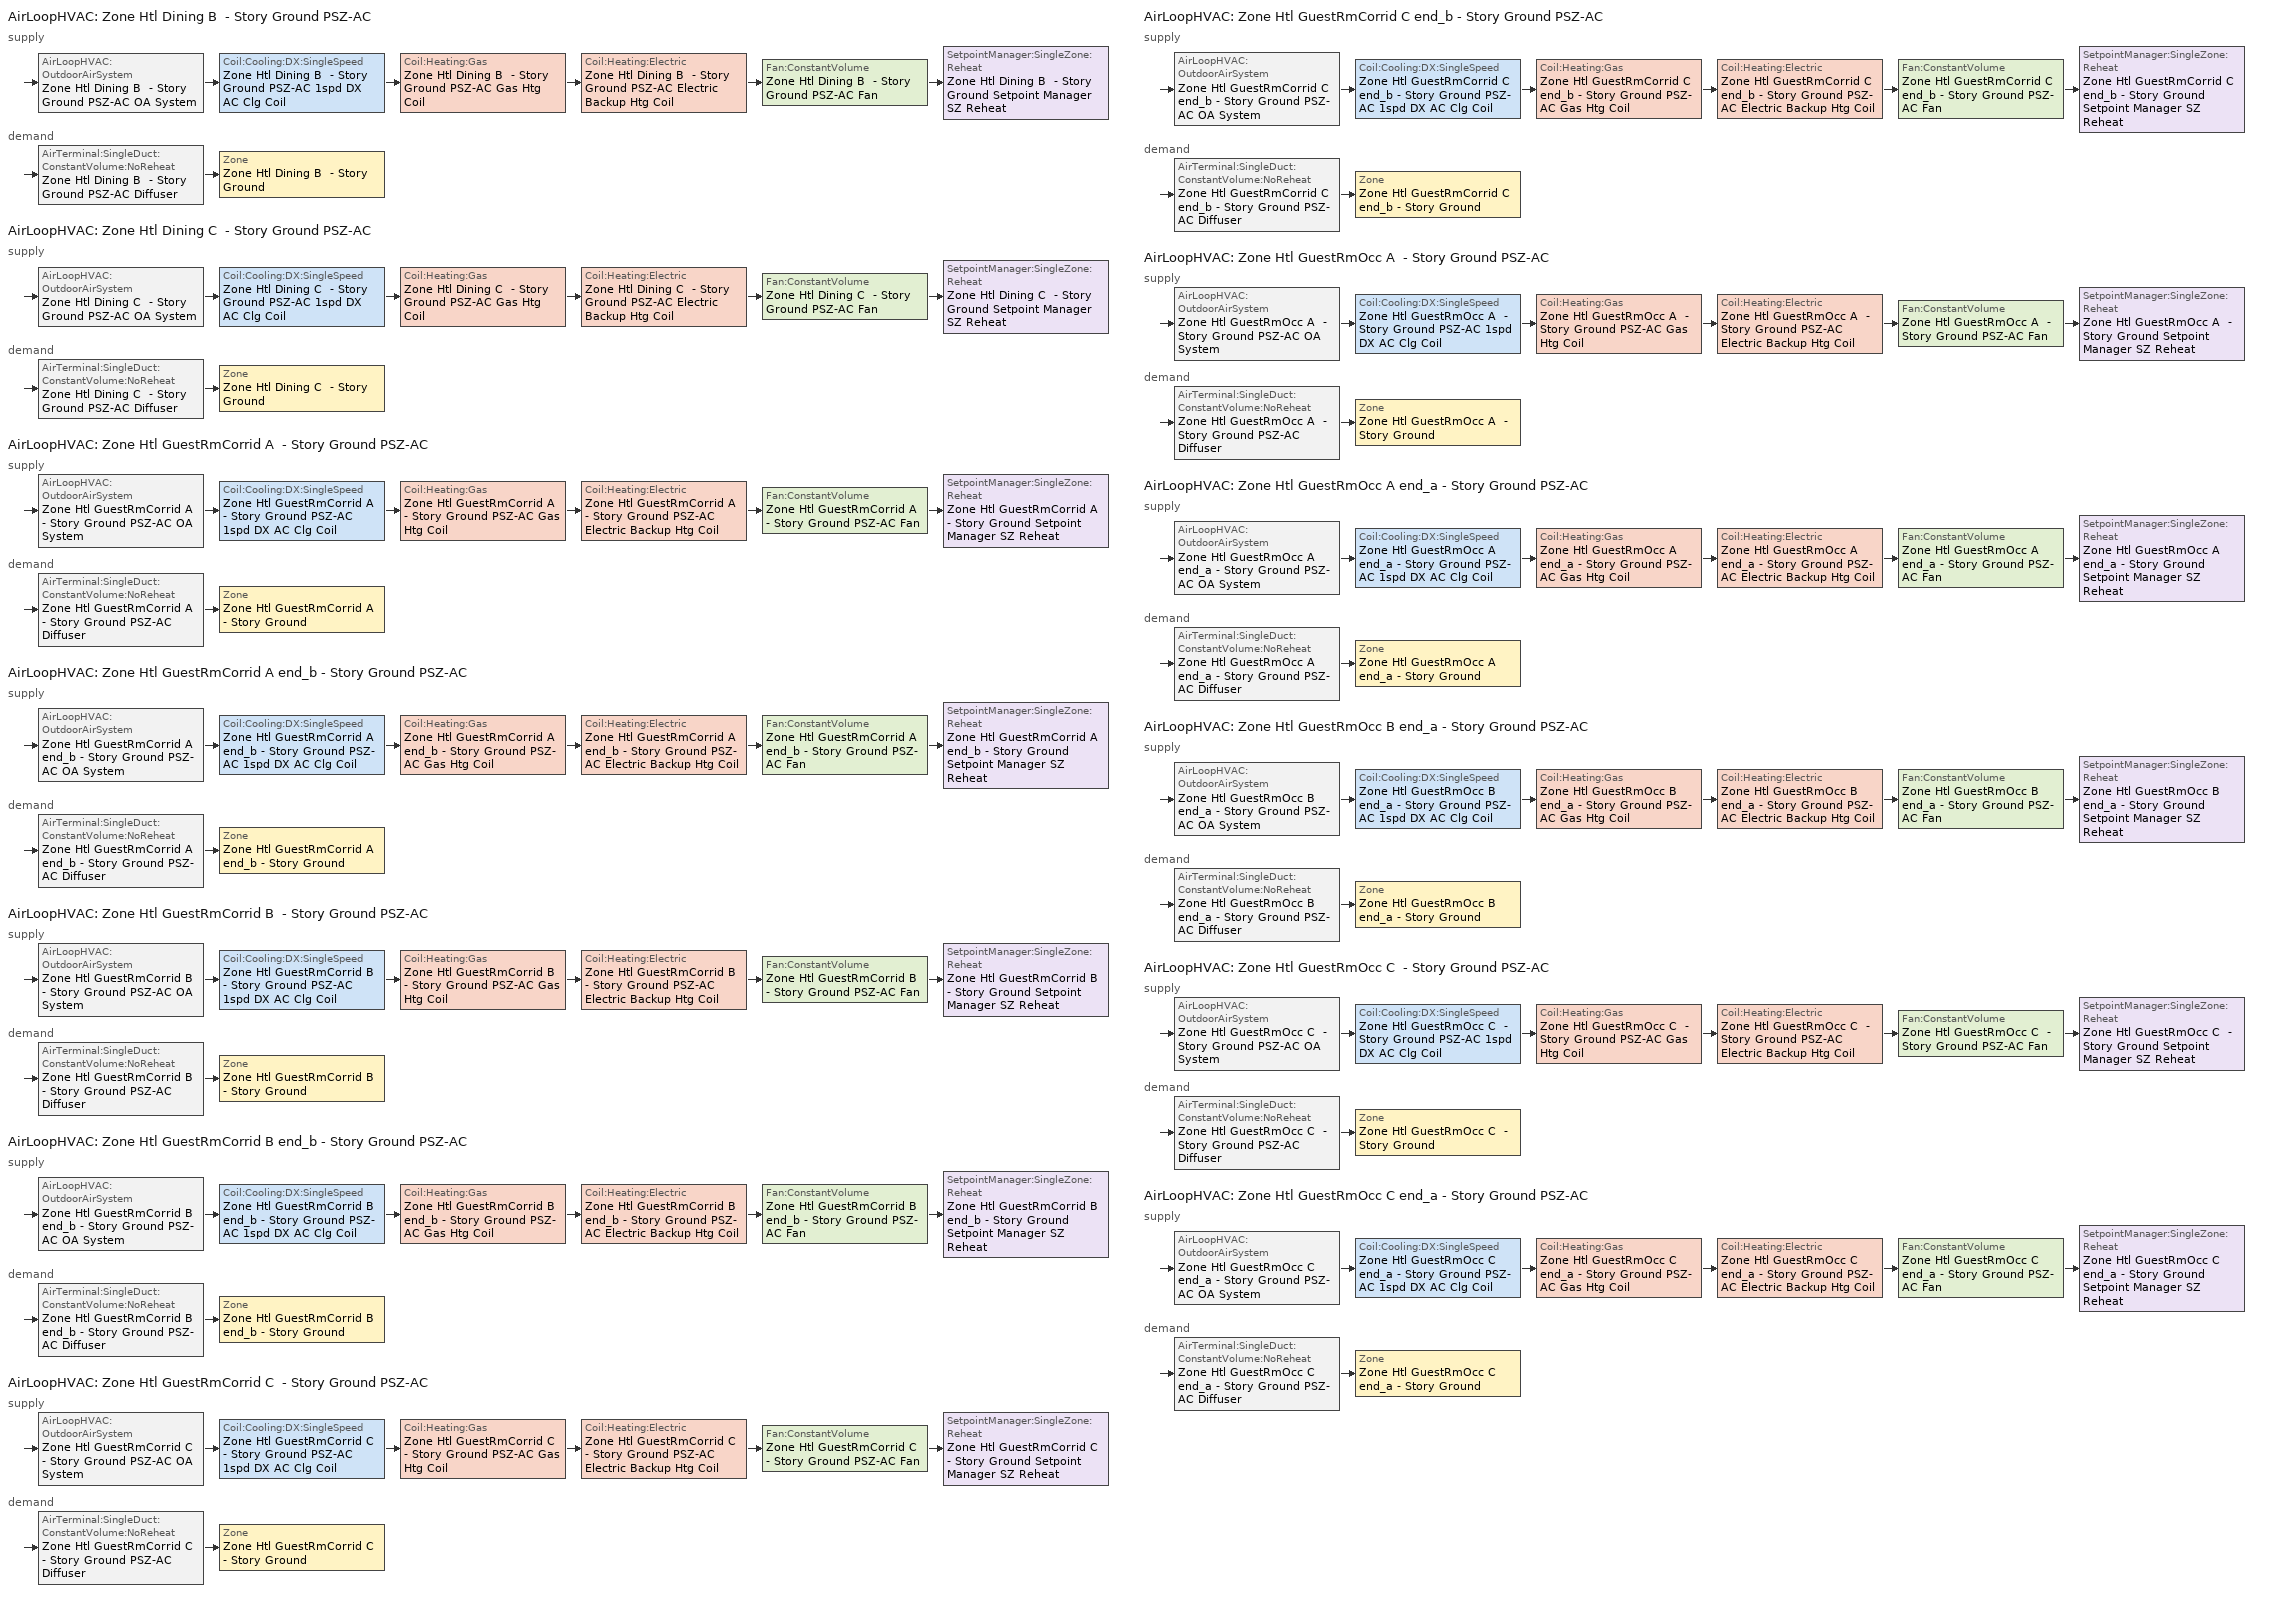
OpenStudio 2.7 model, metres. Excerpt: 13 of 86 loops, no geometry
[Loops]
AirLoopHVAC 'Zone Htl Dining B  - Story Ground PSZ-AC'
 supply: AirLoopHVAC:OutdoorAirSystem 'Zone Htl Dining B  - Story Ground PSZ-AC OA System' > Coil:Cooling:DX:SingleSpeed 'Zone Htl Dining B  - Story Ground PSZ-AC 1spd DX AC Clg Coil' > Coil:Heating:Gas 'Zone Htl Dining B  - Story Ground PSZ-AC Gas Htg Coil' > Coil:Heating:Electric 'Zone Htl Dining B  - Story Ground PSZ-AC Electric Backup Htg Coil' > Fan:ConstantVolume 'Zone Htl Dining B  - Story Ground PSZ-AC Fan' > SetpointManager:SingleZone:Reheat 'Zone Htl Dining B  - Story Ground Setpoint Manager SZ Reheat'
 demand: AirTerminal:SingleDuct:ConstantVolume:NoReheat 'Zone Htl Dining B  - Story Ground PSZ-AC Diffuser' > Zone 'Zone Htl Dining B  - Story Ground'
AirLoopHVAC 'Zone Htl Dining C  - Story Ground PSZ-AC'
 supply: AirLoopHVAC:OutdoorAirSystem 'Zone Htl Dining C  - Story Ground PSZ-AC OA System' > Coil:Cooling:DX:SingleSpeed 'Zone Htl Dining C  - Story Ground PSZ-AC 1spd DX AC Clg Coil' > Coil:Heating:Gas 'Zone Htl Dining C  - Story Ground PSZ-AC Gas Htg Coil' > Coil:Heating:Electric 'Zone Htl Dining C  - Story Ground PSZ-AC Electric Backup Htg Coil' > Fan:ConstantVolume 'Zone Htl Dining C  - Story Ground PSZ-AC Fan' > SetpointManager:SingleZone:Reheat 'Zone Htl Dining C  - Story Ground Setpoint Manager SZ Reheat'
 demand: AirTerminal:SingleDuct:ConstantVolume:NoReheat 'Zone Htl Dining C  - Story Ground PSZ-AC Diffuser' > Zone 'Zone Htl Dining C  - Story Ground'
AirLoopHVAC 'Zone Htl GuestRmCorrid A  - Story Ground PSZ-AC'
 supply: AirLoopHVAC:OutdoorAirSystem 'Zone Htl GuestRmCorrid A  - Story Ground PSZ-AC OA System' > Coil:Cooling:DX:SingleSpeed 'Zone Htl GuestRmCorrid A  - Story Ground PSZ-AC 1spd DX AC Clg Coil' > Coil:Heating:Gas 'Zone Htl GuestRmCorrid A  - Story Ground PSZ-AC Gas Htg Coil' > Coil:Heating:Electric 'Zone Htl GuestRmCorrid A  - Story Ground PSZ-AC Electric Backup Htg Coil' > Fan:ConstantVolume 'Zone Htl GuestRmCorrid A  - Story Ground PSZ-AC Fan' > SetpointManager:SingleZone:Reheat 'Zone Htl GuestRmCorrid A  - Story Ground Setpoint Manager SZ Reheat'
 demand: AirTerminal:SingleDuct:ConstantVolume:NoReheat 'Zone Htl GuestRmCorrid A  - Story Ground PSZ-AC Diffuser' > Zone 'Zone Htl GuestRmCorrid A  - Story Ground'
AirLoopHVAC 'Zone Htl GuestRmCorrid A end_b - Story Ground PSZ-AC'
 supply: AirLoopHVAC:OutdoorAirSystem 'Zone Htl GuestRmCorrid A end_b - Story Ground PSZ-AC OA System' > Coil:Cooling:DX:SingleSpeed 'Zone Htl GuestRmCorrid A end_b - Story Ground PSZ-AC 1spd DX AC Clg Coil' > Coil:Heating:Gas 'Zone Htl GuestRmCorrid A end_b - Story Ground PSZ-AC Gas Htg Coil' > Coil:Heating:Electric 'Zone Htl GuestRmCorrid A end_b - Story Ground PSZ-AC Electric Backup Htg Coil' > Fan:ConstantVolume 'Zone Htl GuestRmCorrid A end_b - Story Ground PSZ-AC Fan' > SetpointManager:SingleZone:Reheat 'Zone Htl GuestRmCorrid A end_b - Story Ground Setpoint Manager SZ Reheat'
 demand: AirTerminal:SingleDuct:ConstantVolume:NoReheat 'Zone Htl GuestRmCorrid A end_b - Story Ground PSZ-AC Diffuser' > Zone 'Zone Htl GuestRmCorrid A end_b - Story Ground'
AirLoopHVAC 'Zone Htl GuestRmCorrid B  - Story Ground PSZ-AC'
 supply: AirLoopHVAC:OutdoorAirSystem 'Zone Htl GuestRmCorrid B  - Story Ground PSZ-AC OA System' > Coil:Cooling:DX:SingleSpeed 'Zone Htl GuestRmCorrid B  - Story Ground PSZ-AC 1spd DX AC Clg Coil' > Coil:Heating:Gas 'Zone Htl GuestRmCorrid B  - Story Ground PSZ-AC Gas Htg Coil' > Coil:Heating:Electric 'Zone Htl GuestRmCorrid B  - Story Ground PSZ-AC Electric Backup Htg Coil' > Fan:ConstantVolume 'Zone Htl GuestRmCorrid B  - Story Ground PSZ-AC Fan' > SetpointManager:SingleZone:Reheat 'Zone Htl GuestRmCorrid B  - Story Ground Setpoint Manager SZ Reheat'
 demand: AirTerminal:SingleDuct:ConstantVolume:NoReheat 'Zone Htl GuestRmCorrid B  - Story Ground PSZ-AC Diffuser' > Zone 'Zone Htl GuestRmCorrid B  - Story Ground'
AirLoopHVAC 'Zone Htl GuestRmCorrid B end_b - Story Ground PSZ-AC'
 supply: AirLoopHVAC:OutdoorAirSystem 'Zone Htl GuestRmCorrid B end_b - Story Ground PSZ-AC OA System' > Coil:Cooling:DX:SingleSpeed 'Zone Htl GuestRmCorrid B end_b - Story Ground PSZ-AC 1spd DX AC Clg Coil' > Coil:Heating:Gas 'Zone Htl GuestRmCorrid B end_b - Story Ground PSZ-AC Gas Htg Coil' > Coil:Heating:Electric 'Zone Htl GuestRmCorrid B end_b - Story Ground PSZ-AC Electric Backup Htg Coil' > Fan:ConstantVolume 'Zone Htl GuestRmCorrid B end_b - Story Ground PSZ-AC Fan' > SetpointManager:SingleZone:Reheat 'Zone Htl GuestRmCorrid B end_b - Story Ground Setpoint Manager SZ Reheat'
 demand: AirTerminal:SingleDuct:ConstantVolume:NoReheat 'Zone Htl GuestRmCorrid B end_b - Story Ground PSZ-AC Diffuser' > Zone 'Zone Htl GuestRmCorrid B end_b - Story Ground'
AirLoopHVAC 'Zone Htl GuestRmCorrid C  - Story Ground PSZ-AC'
 supply: AirLoopHVAC:OutdoorAirSystem 'Zone Htl GuestRmCorrid C  - Story Ground PSZ-AC OA System' > Coil:Cooling:DX:SingleSpeed 'Zone Htl GuestRmCorrid C  - Story Ground PSZ-AC 1spd DX AC Clg Coil' > Coil:Heating:Gas 'Zone Htl GuestRmCorrid C  - Story Ground PSZ-AC Gas Htg Coil' > Coil:Heating:Electric 'Zone Htl GuestRmCorrid C  - Story Ground PSZ-AC Electric Backup Htg Coil' > Fan:ConstantVolume 'Zone Htl GuestRmCorrid C  - Story Ground PSZ-AC Fan' > SetpointManager:SingleZone:Reheat 'Zone Htl GuestRmCorrid C  - Story Ground Setpoint Manager SZ Reheat'
 demand: AirTerminal:SingleDuct:ConstantVolume:NoReheat 'Zone Htl GuestRmCorrid C  - Story Ground PSZ-AC Diffuser' > Zone 'Zone Htl GuestRmCorrid C  - Story Ground'
AirLoopHVAC 'Zone Htl GuestRmCorrid C end_b - Story Ground PSZ-AC'
 supply: AirLoopHVAC:OutdoorAirSystem 'Zone Htl GuestRmCorrid C end_b - Story Ground PSZ-AC OA System' > Coil:Cooling:DX:SingleSpeed 'Zone Htl GuestRmCorrid C end_b - Story Ground PSZ-AC 1spd DX AC Clg Coil' > Coil:Heating:Gas 'Zone Htl GuestRmCorrid C end_b - Story Ground PSZ-AC Gas Htg Coil' > Coil:Heating:Electric 'Zone Htl GuestRmCorrid C end_b - Story Ground PSZ-AC Electric Backup Htg Coil' > Fan:ConstantVolume 'Zone Htl GuestRmCorrid C end_b - Story Ground PSZ-AC Fan' > SetpointManager:SingleZone:Reheat 'Zone Htl GuestRmCorrid C end_b - Story Ground Setpoint Manager SZ Reheat'
 demand: AirTerminal:SingleDuct:ConstantVolume:NoReheat 'Zone Htl GuestRmCorrid C end_b - Story Ground PSZ-AC Diffuser' > Zone 'Zone Htl GuestRmCorrid C end_b - Story Ground'
AirLoopHVAC 'Zone Htl GuestRmOcc A  - Story Ground PSZ-AC'
 supply: AirLoopHVAC:OutdoorAirSystem 'Zone Htl GuestRmOcc A  - Story Ground PSZ-AC OA System' > Coil:Cooling:DX:SingleSpeed 'Zone Htl GuestRmOcc A  - Story Ground PSZ-AC 1spd DX AC Clg Coil' > Coil:Heating:Gas 'Zone Htl GuestRmOcc A  - Story Ground PSZ-AC Gas Htg Coil' > Coil:Heating:Electric 'Zone Htl GuestRmOcc A  - Story Ground PSZ-AC Electric Backup Htg Coil' > Fan:ConstantVolume 'Zone Htl GuestRmOcc A  - Story Ground PSZ-AC Fan' > SetpointManager:SingleZone:Reheat 'Zone Htl GuestRmOcc A  - Story Ground Setpoint Manager SZ Reheat'
 demand: AirTerminal:SingleDuct:ConstantVolume:NoReheat 'Zone Htl GuestRmOcc A  - Story Ground PSZ-AC Diffuser' > Zone 'Zone Htl GuestRmOcc A  - Story Ground'
AirLoopHVAC 'Zone Htl GuestRmOcc A end_a - Story Ground PSZ-AC'
 supply: AirLoopHVAC:OutdoorAirSystem 'Zone Htl GuestRmOcc A end_a - Story Ground PSZ-AC OA System' > Coil:Cooling:DX:SingleSpeed 'Zone Htl GuestRmOcc A end_a - Story Ground PSZ-AC 1spd DX AC Clg Coil' > Coil:Heating:Gas 'Zone Htl GuestRmOcc A end_a - Story Ground PSZ-AC Gas Htg Coil' > Coil:Heating:Electric 'Zone Htl GuestRmOcc A end_a - Story Ground PSZ-AC Electric Backup Htg Coil' > Fan:ConstantVolume 'Zone Htl GuestRmOcc A end_a - Story Ground PSZ-AC Fan' > SetpointManager:SingleZone:Reheat 'Zone Htl GuestRmOcc A end_a - Story Ground Setpoint Manager SZ Reheat'
 demand: AirTerminal:SingleDuct:ConstantVolume:NoReheat 'Zone Htl GuestRmOcc A end_a - Story Ground PSZ-AC Diffuser' > Zone 'Zone Htl GuestRmOcc A end_a - Story Ground'
AirLoopHVAC 'Zone Htl GuestRmOcc B end_a - Story Ground PSZ-AC'
 supply: AirLoopHVAC:OutdoorAirSystem 'Zone Htl GuestRmOcc B end_a - Story Ground PSZ-AC OA System' > Coil:Cooling:DX:SingleSpeed 'Zone Htl GuestRmOcc B end_a - Story Ground PSZ-AC 1spd DX AC Clg Coil' > Coil:Heating:Gas 'Zone Htl GuestRmOcc B end_a - Story Ground PSZ-AC Gas Htg Coil' > Coil:Heating:Electric 'Zone Htl GuestRmOcc B end_a - Story Ground PSZ-AC Electric Backup Htg Coil' > Fan:ConstantVolume 'Zone Htl GuestRmOcc B end_a - Story Ground PSZ-AC Fan' > SetpointManager:SingleZone:Reheat 'Zone Htl GuestRmOcc B end_a - Story Ground Setpoint Manager SZ Reheat'
 demand: AirTerminal:SingleDuct:ConstantVolume:NoReheat 'Zone Htl GuestRmOcc B end_a - Story Ground PSZ-AC Diffuser' > Zone 'Zone Htl GuestRmOcc B end_a - Story Ground'
AirLoopHVAC 'Zone Htl GuestRmOcc C  - Story Ground PSZ-AC'
 supply: AirLoopHVAC:OutdoorAirSystem 'Zone Htl GuestRmOcc C  - Story Ground PSZ-AC OA System' > Coil:Cooling:DX:SingleSpeed 'Zone Htl GuestRmOcc C  - Story Ground PSZ-AC 1spd DX AC Clg Coil' > Coil:Heating:Gas 'Zone Htl GuestRmOcc C  - Story Ground PSZ-AC Gas Htg Coil' > Coil:Heating:Electric 'Zone Htl GuestRmOcc C  - Story Ground PSZ-AC Electric Backup Htg Coil' > Fan:ConstantVolume 'Zone Htl GuestRmOcc C  - Story Ground PSZ-AC Fan' > SetpointManager:SingleZone:Reheat 'Zone Htl GuestRmOcc C  - Story Ground Setpoint Manager SZ Reheat'
 demand: AirTerminal:SingleDuct:ConstantVolume:NoReheat 'Zone Htl GuestRmOcc C  - Story Ground PSZ-AC Diffuser' > Zone 'Zone Htl GuestRmOcc C  - Story Ground'
AirLoopHVAC 'Zone Htl GuestRmOcc C end_a - Story Ground PSZ-AC'
 supply: AirLoopHVAC:OutdoorAirSystem 'Zone Htl GuestRmOcc C end_a - Story Ground PSZ-AC OA System' > Coil:Cooling:DX:SingleSpeed 'Zone Htl GuestRmOcc C end_a - Story Ground PSZ-AC 1spd DX AC Clg Coil' > Coil:Heating:Gas 'Zone Htl GuestRmOcc C end_a - Story Ground PSZ-AC Gas Htg Coil' > Coil:Heating:Electric 'Zone Htl GuestRmOcc C end_a - Story Ground PSZ-AC Electric Backup Htg Coil' > Fan:ConstantVolume 'Zone Htl GuestRmOcc C end_a - Story Ground PSZ-AC Fan' > SetpointManager:SingleZone:Reheat 'Zone Htl GuestRmOcc C end_a - Story Ground Setpoint Manager SZ Reheat'
 demand: AirTerminal:SingleDuct:ConstantVolume:NoReheat 'Zone Htl GuestRmOcc C end_a - Story Ground PSZ-AC Diffuser' > Zone 'Zone Htl GuestRmOcc C end_a - Story Ground'
[Sizing:Zone] Zone Cooling Design Supply Air Temperature Input Method=SupplyAirTemperature; Zone Cooling Design Supply Air Temperature {C}=12.7778; Zone Cooling Design Supply Air Temperature Difference {deltaC}=11.11; Zone Heating Design Supply Air Temperature Input Method=SupplyAirTemperature; Zone Heating Design Supply Air Temperature {C}=50; Zone Heating Design Supply Air Temperature Difference {deltaC}=11.11; Zone Cooling Design Supply Air Humidity Ratio {kg-H2O/kg-air}=0.0085; Zone Heating Design Supply Air Humidity Ratio {kg-H2O/kg-air}=0.008; Cooling Design Air Flow Method=DesignDay; Heating Design Air Flow Method=DesignDay; Account for Dedicated Outdoor Air System=No; Dedicated Outdoor Air System Control Strategy=NeutralSupplyAir; Dedicated Outdoor Air Low Setpoint Temperature for Design {C}=autosize; Dedicated Outdoor Air High Setpoint Temperature for Design {C}=autosize
Zone Htl GuestRmOcc A end_a - Story Ground; Zone Htl GuestRmOcc B end_a - Story Ground; Zone Htl GuestRmOcc C end_a - Story Ground; Zone Htl GuestRmOcc A  - Story Ground; Zone Htl GuestRmOcc C  - Story Ground; Zone Htl Dining B  - Story Ground; Zone Htl Dining C  - Story Ground; Zone Htl GuestRmCorrid A  - Story Ground; Zone Htl GuestRmCorrid B  - Story Ground; Zone Htl GuestRmCorrid C  - Story Ground; Zone Htl GuestRmCorrid A end_b - Story Ground; Zone Htl GuestRmCorrid B end_b - Story Ground; Zone Htl GuestRmCorrid C end_b - Story Ground
[Zone equipment]
Zone Htl GuestRmOcc A end_a - Story Ground: Zone Htl GuestRmOcc A end_a - Story Ground PSZ-AC Diffuser
Zone Htl GuestRmOcc B end_a - Story Ground: Zone Htl GuestRmOcc B end_a - Story Ground PSZ-AC Diffuser
Zone Htl GuestRmOcc C end_a - Story Ground: Zone Htl GuestRmOcc C end_a - Story Ground PSZ-AC Diffuser
Zone Htl GuestRmOcc A  - Story Ground: Zone Htl GuestRmOcc A  - Story Ground PSZ-AC Diffuser
Zone Htl GuestRmOcc C  - Story Ground: Zone Htl GuestRmOcc C  - Story Ground PSZ-AC Diffuser
Zone Htl Dining B  - Story Ground: Zone Htl Dining B  - Story Ground PSZ-AC Diffuser
Zone Htl Dining C  - Story Ground: Zone Htl Dining C  - Story Ground PSZ-AC Diffuser
Zone Htl GuestRmCorrid A  - Story Ground: Zone Htl GuestRmCorrid A  - Story Ground PSZ-AC Diffuser
Zone Htl GuestRmCorrid B  - Story Ground: Zone Htl GuestRmCorrid B  - Story Ground PSZ-AC Diffuser
Zone Htl GuestRmCorrid C  - Story Ground: Zone Htl GuestRmCorrid C  - Story Ground PSZ-AC Diffuser
Zone Htl GuestRmCorrid A end_b - Story Ground: Zone Htl GuestRmCorrid A end_b - Story Ground PSZ-AC Diffuser
Zone Htl GuestRmCorrid B end_b - Story Ground: Zone Htl GuestRmCorrid B end_b - Story Ground PSZ-AC Diffuser
Zone Htl GuestRmCorrid C end_b - Story Ground: Zone Htl GuestRmCorrid C end_b - Story Ground PSZ-AC Diffuser
[AirLoopHVAC] Availability Schedule=Always On Discrete; Design Supply Air Flow Rate {m3/s}=AutoSize
Zone Htl Dining B  - Story Ground PSZ-AC; Zone Htl Dining C  - Story Ground PSZ-AC; Zone Htl GuestRmCorrid A  - Story Ground PSZ-AC; Zone Htl GuestRmCorrid A end_b - Story Ground PSZ-AC; Zone Htl GuestRmCorrid B  - Story Ground PSZ-AC; Zone Htl GuestRmCorrid B end_b - Story Ground PSZ-AC; Zone Htl GuestRmCorrid C  - Story Ground PSZ-AC; Zone Htl GuestRmCorrid C end_b - Story Ground PSZ-AC; Zone Htl GuestRmOcc A  - Story Ground PSZ-AC; Zone Htl GuestRmOcc A end_a - Story Ground PSZ-AC; Zone Htl GuestRmOcc B end_a - Story Ground PSZ-AC; Zone Htl GuestRmOcc C  - Story Ground PSZ-AC; Zone Htl GuestRmOcc C end_a - Story Ground PSZ-AC
[Sizing:System] Type of Load to Size On=Sensible; Design Outdoor Air Flow Rate {m3/s}=Autosize; Central Heating Maximum System Air Flow Ratio=1; Preheat Design Temperature {C}=7.22222; Preheat Design Humidity Ratio {kg-H2O/kg-Air}=0.008; Precool Design Temperature {C}=12.7778; Precool Design Humidity Ratio {kg-H2O/kg-Air}=0.008; Central Cooling Design Supply Air Temperature {C}=12.7778; Central Heating Design Supply Air Temperature {C}=50; Sizing Option=Coincident; 100% Outdoor Air in Cooling=No; 100% Outdoor Air in Heating=No; Central Cooling Design Supply Air Humidity Ratio {kg-H2O/kg-Air}=0.0085; Central Heating Design Supply Air Humidity Ratio {kg-H2O/kg-Air}=0.008; Cooling Design Air Flow Method=DesignDay; Cooling Design Air Flow Rate {m3/s}=0; Heating Design Air Flow Method=DesignDay; Heating Design Air Flow Rate {m3/s}=0; System Outdoor Air Method=ZoneSum; Zone Maximum Outdoor Air Fraction=1; Cooling Supply Air Flow Rate Per Floor Area {m3/s-m2}=0.00996765; Cooling Fraction of Autosized Cooling Supply Air Flow Rate=1; Cooling Supply Air Flow Rate Per Unit Cooling Capacity {m3/s-W}=3.94755e-05; Heating Supply Air Flow Rate Per Floor Area {m3/s-m2}=0.00996765; Heating Fraction of Autosized Heating Supply Air Flow Rate=1; Heating Fraction of Autosized Cooling Supply Air Flow Rate=1; Heating Supply Air Flow Rate Per Unit Heating Capacity {m3/s-W}=3.15882e-05; Cooling Design Capacity Method=CoolingDesignCapacity; Cooling Design Capacity {W}=autosize; Cooling Design Capacity Per Floor Area {W/m2}=234.7; Fraction of Autosized Cooling Design Capacity=1; Heating Design Capacity Method=HeatingDesignCapacity; Heating Design Capacity {W}=autosize; Heating Design Capacity Per Floor Area {W/m2}=157; Fraction of Autosized Heating Design Capacity=1; Central Cooling Capacity Control Method=OnOff
Zone Htl Dining B  - Story Ground PSZ-AC; Zone Htl Dining C  - Story Ground PSZ-AC; Zone Htl GuestRmCorrid A  - Story Ground PSZ-AC; Zone Htl GuestRmCorrid A end_b - Story Ground PSZ-AC; Zone Htl GuestRmCorrid B  - Story Ground PSZ-AC; Zone Htl GuestRmCorrid B end_b - Story Ground PSZ-AC; Zone Htl GuestRmCorrid C  - Story Ground PSZ-AC; Zone Htl GuestRmCorrid C end_b - Story Ground PSZ-AC; Zone Htl GuestRmOcc A  - Story Ground PSZ-AC; Zone Htl GuestRmOcc A end_a - Story Ground PSZ-AC; Zone Htl GuestRmOcc B end_a - Story Ground PSZ-AC; Zone Htl GuestRmOcc C  - Story Ground PSZ-AC; Zone Htl GuestRmOcc C end_a - Story Ground PSZ-AC
[Controller:OutdoorAir] Minimum Outdoor Air Flow Rate {m3/s}=0; Maximum Outdoor Air Flow Rate {m3/s}=Autosize; Economizer Control Type=NoEconomizer; Economizer Control Action Type=ModulateFlow; Economizer Maximum Limit Dry-Bulb Temperature {C}=28; Economizer Maximum Limit Enthalpy {J/kg}=64000; Lockout Type=NoLockout; Minimum Limit Type=FixedMinimum; Minimum Outdoor Air Schedule=Always On Discrete; High Humidity Control=No; Heat Recovery Bypass Control Type=BypassWhenWithinEconomizerLimits
Name | Controller Mechanical Ventilation
Zone Htl Dining B  - Story Ground PSZ-AC OA System Controller | Controller Mechanical Ventilation 5
Zone Htl Dining C  - Story Ground PSZ-AC OA System Controller | Controller Mechanical Ventilation 6
Zone Htl GuestRmCorrid A  - Story Ground PSZ-AC OA System Controller | Controller Mechanical Ventilation 7
Zone Htl GuestRmCorrid A end_b - Story Ground PSZ-AC OA System Controller | Controller Mechanical Ventilation 8
Zone Htl GuestRmCorrid B  - Story Ground PSZ-AC OA System Controller | Controller Mechanical Ventilation 9
Zone Htl GuestRmCorrid B end_b - Story Ground PSZ-AC OA System Controller | Controller Mechanical Ventilation 10
Zone Htl GuestRmCorrid C  - Story Ground PSZ-AC OA System Controller | Controller Mechanical Ventilation 11
Zone Htl GuestRmCorrid C end_b - Story Ground PSZ-AC OA System Controller | Controller Mechanical Ventilation 12
Zone Htl GuestRmOcc A  - Story Ground PSZ-AC OA System Controller | Controller Mechanical Ventilation 13
Zone Htl GuestRmOcc A end_a - Story Ground PSZ-AC OA System Controller | Controller Mechanical Ventilation 14
Zone Htl GuestRmOcc B end_a - Story Ground PSZ-AC OA System Controller | Controller Mechanical Ventilation 15
Zone Htl GuestRmOcc C  - Story Ground PSZ-AC OA System Controller | Controller Mechanical Ventilation 16
Zone Htl GuestRmOcc C end_a - Story Ground PSZ-AC OA System Controller | Controller Mechanical Ventilation 17
[Controller:MechanicalVentilation] Availability Schedule=Always On Discrete; System Outdoor Air Method=ZoneSum
Controller Mechanical Ventilation 5; Controller Mechanical Ventilation 6; Controller Mechanical Ventilation 7; Controller Mechanical Ventilation 8; Controller Mechanical Ventilation 9; Controller Mechanical Ventilation 10; Controller Mechanical Ventilation 11; Controller Mechanical Ventilation 12; Controller Mechanical Ventilation 13; Controller Mechanical Ventilation 14; Controller Mechanical Ventilation 15; Controller Mechanical Ventilation 16; Controller Mechanical Ventilation 17
[AirLoopHVAC:OutdoorAirSystem]
Name | Controller
Zone Htl Dining B  - Story Ground PSZ-AC OA System | Zone Htl Dining B  - Story Ground PSZ-AC OA System Controller
Zone Htl Dining C  - Story Ground PSZ-AC OA System | Zone Htl Dining C  - Story Ground PSZ-AC OA System Controller
Zone Htl GuestRmCorrid A  - Story Ground PSZ-AC OA System | Zone Htl GuestRmCorrid A  - Story Ground PSZ-AC OA System Controller
Zone Htl GuestRmCorrid A end_b - Story Ground PSZ-AC OA System | Zone Htl GuestRmCorrid A end_b - Story Ground PSZ-AC OA System Controller
Zone Htl GuestRmCorrid B  - Story Ground PSZ-AC OA System | Zone Htl GuestRmCorrid B  - Story Ground PSZ-AC OA System Controller
Zone Htl GuestRmCorrid B end_b - Story Ground PSZ-AC OA System | Zone Htl GuestRmCorrid B end_b - Story Ground PSZ-AC OA System Controller
Zone Htl GuestRmCorrid C  - Story Ground PSZ-AC OA System | Zone Htl GuestRmCorrid C  - Story Ground PSZ-AC OA System Controller
Zone Htl GuestRmCorrid C end_b - Story Ground PSZ-AC OA System | Zone Htl GuestRmCorrid C end_b - Story Ground PSZ-AC OA System Controller
Zone Htl GuestRmOcc A  - Story Ground PSZ-AC OA System | Zone Htl GuestRmOcc A  - Story Ground PSZ-AC OA System Controller
Zone Htl GuestRmOcc A end_a - Story Ground PSZ-AC OA System | Zone Htl GuestRmOcc A end_a - Story Ground PSZ-AC OA System Controller
Zone Htl GuestRmOcc B end_a - Story Ground PSZ-AC OA System | Zone Htl GuestRmOcc B end_a - Story Ground PSZ-AC OA System Controller
Zone Htl GuestRmOcc C  - Story Ground PSZ-AC OA System | Zone Htl GuestRmOcc C  - Story Ground PSZ-AC OA System Controller
Zone Htl GuestRmOcc C end_a - Story Ground PSZ-AC OA System | Zone Htl GuestRmOcc C end_a - Story Ground PSZ-AC OA System Controller
[SetpointManager:SingleZone:Reheat] Minimum Supply Air Temperature {C}=12.7778; Maximum Supply Air Temperature {C}=50
Name | Control Zone | Setpoint Node or NodeList
Zone Htl Dining B  - Story Ground Setpoint Manager SZ Reheat | Zone Htl Dining B  - Story Ground | Zone Htl Dining B  - Story Ground PSZ-AC Supply Outlet Node
Zone Htl Dining C  - Story Ground Setpoint Manager SZ Reheat | Zone Htl Dining C  - Story Ground | Zone Htl Dining C  - Story Ground PSZ-AC Supply Outlet Node
Zone Htl GuestRmCorrid A  - Story Ground Setpoint Manager SZ Reheat | Zone Htl GuestRmCorrid A  - Story Ground | Zone Htl GuestRmCorrid A  - Story Ground PSZ-AC Supply Outlet Node
Zone Htl GuestRmCorrid A end_b - Story Ground Setpoint Manager SZ Reheat | Zone Htl GuestRmCorrid A end_b - Story Ground | Zone Htl GuestRmCorrid A end_b - Story Ground PSZ-AC Supply Outlet Node
Zone Htl GuestRmCorrid B  - Story Ground Setpoint Manager SZ Reheat | Zone Htl GuestRmCorrid B  - Story Ground | Zone Htl GuestRmCorrid B  - Story Ground PSZ-AC Supply Outlet Node
Zone Htl GuestRmCorrid B end_b - Story Ground Setpoint Manager SZ Reheat | Zone Htl GuestRmCorrid B end_b - Story Ground | Zone Htl GuestRmCorrid B end_b - Story Ground PSZ-AC Supply Outlet Node
Zone Htl GuestRmCorrid C  - Story Ground Setpoint Manager SZ Reheat | Zone Htl GuestRmCorrid C  - Story Ground | Zone Htl GuestRmCorrid C  - Story Ground PSZ-AC Supply Outlet Node
Zone Htl GuestRmCorrid C end_b - Story Ground Setpoint Manager SZ Reheat | Zone Htl GuestRmCorrid C end_b - Story Ground | Zone Htl GuestRmCorrid C end_b - Story Ground PSZ-AC Supply Outlet Node
Zone Htl GuestRmOcc A  - Story Ground Setpoint Manager SZ Reheat | Zone Htl GuestRmOcc A  - Story Ground | Zone Htl GuestRmOcc A  - Story Ground PSZ-AC Supply Outlet Node
Zone Htl GuestRmOcc A end_a - Story Ground Setpoint Manager SZ Reheat | Zone Htl GuestRmOcc A end_a - Story Ground | Zone Htl GuestRmOcc A end_a - Story Ground PSZ-AC Supply Outlet Node
Zone Htl GuestRmOcc B end_a - Story Ground Setpoint Manager SZ Reheat | Zone Htl GuestRmOcc B end_a - Story Ground | Zone Htl GuestRmOcc B end_a - Story Ground PSZ-AC Supply Outlet Node
Zone Htl GuestRmOcc C  - Story Ground Setpoint Manager SZ Reheat | Zone Htl GuestRmOcc C  - Story Ground | Zone Htl GuestRmOcc C  - Story Ground PSZ-AC Supply Outlet Node
Zone Htl GuestRmOcc C end_a - Story Ground Setpoint Manager SZ Reheat | Zone Htl GuestRmOcc C end_a - Story Ground | Zone Htl GuestRmOcc C end_a - Story Ground PSZ-AC Supply Outlet Node
[Fan:ConstantVolume] Availability Schedule=Always On Discrete; Fan Total Efficiency=0.54; Pressure Rise {Pa}=622.722; Maximum Flow Rate {m3/s}=AutoSize; Motor Efficiency=0.9; Motor In Airstream Fraction=1
Zone Htl Dining B  - Story Ground PSZ-AC Fan; Zone Htl Dining C  - Story Ground PSZ-AC Fan; Zone Htl GuestRmCorrid A  - Story Ground PSZ-AC Fan; Zone Htl GuestRmCorrid A end_b - Story Ground PSZ-AC Fan; Zone Htl GuestRmCorrid B  - Story Ground PSZ-AC Fan; Zone Htl GuestRmCorrid B end_b - Story Ground PSZ-AC Fan; Zone Htl GuestRmCorrid C  - Story Ground PSZ-AC Fan; Zone Htl GuestRmCorrid C end_b - Story Ground PSZ-AC Fan; Zone Htl GuestRmOcc A  - Story Ground PSZ-AC Fan; Zone Htl GuestRmOcc A end_a - Story Ground PSZ-AC Fan; Zone Htl GuestRmOcc B end_a - Story Ground PSZ-AC Fan; Zone Htl GuestRmOcc C  - Story Ground PSZ-AC Fan; Zone Htl GuestRmOcc C end_a - Story Ground PSZ-AC Fan
[Coil:Heating:Gas] Availability Schedule=Always On Discrete; Gas Burner Efficiency=0.8; Nominal Capacity {W}=AutoSize; Parasitic Electric Load {W}=0; Parasitic Gas Load {W}=0
Zone Htl Dining B  - Story Ground PSZ-AC Gas Htg Coil; Zone Htl Dining C  - Story Ground PSZ-AC Gas Htg Coil; Zone Htl GuestRmCorrid A  - Story Ground PSZ-AC Gas Htg Coil; Zone Htl GuestRmCorrid A end_b - Story Ground PSZ-AC Gas Htg Coil; Zone Htl GuestRmCorrid B  - Story Ground PSZ-AC Gas Htg Coil; Zone Htl GuestRmCorrid B end_b - Story Ground PSZ-AC Gas Htg Coil; Zone Htl GuestRmCorrid C  - Story Ground PSZ-AC Gas Htg Coil; Zone Htl GuestRmCorrid C end_b - Story Ground PSZ-AC Gas Htg Coil; Zone Htl GuestRmOcc A  - Story Ground PSZ-AC Gas Htg Coil; Zone Htl GuestRmOcc A end_a - Story Ground PSZ-AC Gas Htg Coil; Zone Htl GuestRmOcc B end_a - Story Ground PSZ-AC Gas Htg Coil; Zone Htl GuestRmOcc C  - Story Ground PSZ-AC Gas Htg Coil; Zone Htl GuestRmOcc C end_a - Story Ground PSZ-AC Gas Htg Coil
[Coil:Heating:Electric] Availability Schedule=Always On Discrete; Efficiency=1
Zone Htl Dining B  - Story Ground PSZ-AC Electric Backup Htg Coil; Zone Htl Dining C  - Story Ground PSZ-AC Electric Backup Htg Coil; Zone Htl GuestRmCorrid A  - Story Ground PSZ-AC Electric Backup Htg Coil; Zone Htl GuestRmCorrid A end_b - Story Ground PSZ-AC Electric Backup Htg Coil; Zone Htl GuestRmCorrid B  - Story Ground PSZ-AC Electric Backup Htg Coil; Zone Htl GuestRmCorrid B end_b - Story Ground PSZ-AC Electric Backup Htg Coil; Zone Htl GuestRmCorrid C  - Story Ground PSZ-AC Electric Backup Htg Coil; Zone Htl GuestRmCorrid C end_b - Story Ground PSZ-AC Electric Backup Htg Coil; Zone Htl GuestRmOcc A  - Story Ground PSZ-AC Electric Backup Htg Coil; Zone Htl GuestRmOcc A end_a - Story Ground PSZ-AC Electric Backup Htg Coil; Zone Htl GuestRmOcc B end_a - Story Ground PSZ-AC Electric Backup Htg Coil; Zone Htl GuestRmOcc C  - Story Ground PSZ-AC Electric Backup Htg Coil; Zone Htl GuestRmOcc C end_a - Story Ground PSZ-AC Electric Backup Htg Coil
[Coil:Cooling:DX:SingleSpeed] Availability Schedule=Always On Discrete; Rated Total Cooling Capacity {W}=autosize; Rated Sensible Heat Ratio=autosize; Rated COP {W/W}=3; Rated Air Flow Rate {m3/s}=autosize; Rated Evaporator Fan Power Per Volume Flow Rate {W/(m3/s)}=773.3; Condenser Type=AirCooled; Evaporative Condenser Effectiveness=0; Evaporative Condenser Air Flow Rate {m3/s}=Autosize; Evaporative Condenser Pump Rated Power Consumption {W}=Autosize; Crankcase Heater Capacity {W}=0; Maximum Outdoor Dry-Bulb Temperature for Crankcase Heater Operation {C}=0; Basin Heater Capacity {W/K}=0; Basin Heater Setpoint Temperature {C}=10
Name | Total Cooling Capacity Function of Temperature Curve | Total Cooling Capacity Function of Flow Fraction Curve | Energy Input Ratio Function of Temperature Curve | Energy Input Ratio Function of Flow Fraction Curve | Part Load Fraction Correlation Curve
Zone Htl Dining B  - Story Ground PSZ-AC 1spd DX AC Clg Coil | Curve Biquadratic 21 | Curve Quadratic 29 | Curve Biquadratic 22 | Curve Quadratic 30 | Curve Quadratic 31
Zone Htl Dining C  - Story Ground PSZ-AC 1spd DX AC Clg Coil | Curve Biquadratic 25 | Curve Quadratic 35 | Curve Biquadratic 26 | Curve Quadratic 36 | Curve Quadratic 37
Zone Htl GuestRmCorrid A  - Story Ground PSZ-AC 1spd DX AC Clg Coil | Curve Biquadratic 29 | Curve Quadratic 41 | Curve Biquadratic 30 | Curve Quadratic 42 | Curve Quadratic 43
Zone Htl GuestRmCorrid A end_b - Story Ground PSZ-AC 1spd DX AC Clg Coil | Curve Biquadratic 33 | Curve Quadratic 47 | Curve Biquadratic 34 | Curve Quadratic 48 | Curve Quadratic 49
Zone Htl GuestRmCorrid B  - Story Ground PSZ-AC 1spd DX AC Clg Coil | Curve Biquadratic 37 | Curve Quadratic 53 | Curve Biquadratic 38 | Curve Quadratic 54 | Curve Quadratic 55
Zone Htl GuestRmCorrid B end_b - Story Ground PSZ-AC 1spd DX AC Clg Coil | Curve Biquadratic 41 | Curve Quadratic 59 | Curve Biquadratic 42 | Curve Quadratic 60 | Curve Quadratic 61
Zone Htl GuestRmCorrid C  - Story Ground PSZ-AC 1spd DX AC Clg Coil | Curve Biquadratic 45 | Curve Quadratic 65 | Curve Biquadratic 46 | Curve Quadratic 66 | Curve Quadratic 67
Zone Htl GuestRmCorrid C end_b - Story Ground PSZ-AC 1spd DX AC Clg Coil | Curve Biquadratic 49 | Curve Quadratic 71 | Curve Biquadratic 50 | Curve Quadratic 72 | Curve Quadratic 73
Zone Htl GuestRmOcc A  - Story Ground PSZ-AC 1spd DX AC Clg Coil | Curve Biquadratic 53 | Curve Quadratic 77 | Curve Biquadratic 54 | Curve Quadratic 78 | Curve Quadratic 79
Zone Htl GuestRmOcc A end_a - Story Ground PSZ-AC 1spd DX AC Clg Coil | Curve Biquadratic 57 | Curve Quadratic 83 | Curve Biquadratic 58 | Curve Quadratic 84 | Curve Quadratic 85
Zone Htl GuestRmOcc B end_a - Story Ground PSZ-AC 1spd DX AC Clg Coil | Curve Biquadratic 61 | Curve Quadratic 89 | Curve Biquadratic 62 | Curve Quadratic 90 | Curve Quadratic 91
Zone Htl GuestRmOcc C  - Story Ground PSZ-AC 1spd DX AC Clg Coil | Curve Biquadratic 65 | Curve Quadratic 95 | Curve Biquadratic 66 | Curve Quadratic 96 | Curve Quadratic 97
Zone Htl GuestRmOcc C end_a - Story Ground PSZ-AC 1spd DX AC Clg Coil | Curve Biquadratic 69 | Curve Quadratic 101 | Curve Biquadratic 70 | Curve Quadratic 102 | Curve Quadratic 103
[AirTerminal:SingleDuct:ConstantVolume:NoReheat] Availability Schedule=Always On Discrete; Maximum Air Flow Rate {m3/s}=AutoSize
Zone Htl Dining B  - Story Ground PSZ-AC Diffuser; Zone Htl Dining C  - Story Ground PSZ-AC Diffuser; Zone Htl GuestRmCorrid A  - Story Ground PSZ-AC Diffuser; Zone Htl GuestRmCorrid A end_b - Story Ground PSZ-AC Diffuser; Zone Htl GuestRmCorrid B  - Story Ground PSZ-AC Diffuser; Zone Htl GuestRmCorrid B end_b - Story Ground PSZ-AC Diffuser; Zone Htl GuestRmCorrid C  - Story Ground PSZ-AC Diffuser; Zone Htl GuestRmCorrid C end_b - Story Ground PSZ-AC Diffuser; Zone Htl GuestRmOcc A  - Story Ground PSZ-AC Diffuser; Zone Htl GuestRmOcc A end_a - Story Ground PSZ-AC Diffuser; Zone Htl GuestRmOcc B end_a - Story Ground PSZ-AC Diffuser; Zone Htl GuestRmOcc C  - Story Ground PSZ-AC Diffuser; Zone Htl GuestRmOcc C end_a - Story Ground PSZ-AC Diffuser
[Schedule:Constant]
Always On Discrete: Value=1
[Curve:Biquadratic] Minimum Value of x=-100; Maximum Value of x=100; Minimum Value of y=-100; Maximum Value of y=100
Name | Coefficient1 Constant | Coefficient2 x | Coefficient3 x**2 | Coefficient4 y | Coefficient5 y**2 | Coefficient6 x*y
Curve Biquadratic 21; Curve Biquadratic 25; Curve Biquadratic 29; Curve Biquadratic 33; Curve Biquadratic 37; Curve Biquadratic 41; Curve Biquadratic 45; Curve Biquadratic 49; Curve Biquadratic 53; Curve Biquadratic 57; Curve Biquadratic 61; Curve Biquadratic 65; Curve Biquadratic 69 | 0.971212 | -0.0152755 | 0.00144345 | -0.00039321 | -6.8364e-06 | -0.000290596
Curve Biquadratic 22; Curve Biquadratic 26; Curve Biquadratic 30; Curve Biquadratic 34; Curve Biquadratic 38; Curve Biquadratic 42; Curve Biquadratic 46; Curve Biquadratic 50; Curve Biquadratic 54; Curve Biquadratic 58; Curve Biquadratic 62; Curve Biquadratic 66; Curve Biquadratic 70 | 0.286871 | 0.0239022 | -0.000810648 | 0.0134585 | 0.000338936 | -0.000487004
[Curve:Quadratic]
Name | Coefficient1 Constant | Coefficient2 x | Coefficient3 x**2 | Minimum Value of x | Maximum Value of x | Minimum Curve Output | Maximum Curve Output
Curve Quadratic 29; Curve Quadratic 30; Curve Quadratic 35; Curve Quadratic 36; Curve Quadratic 41; Curve Quadratic 42; Curve Quadratic 47; Curve Quadratic 48; Curve Quadratic 53; Curve Quadratic 54; Curve Quadratic 59; Curve Quadratic 60; Curve Quadratic 65; Curve Quadratic 66; Curve Quadratic 71; Curve Quadratic 72; Curve Quadratic 77; Curve Quadratic 78; Curve Quadratic 83; Curve Quadratic 84; Curve Quadratic 89; Curve Quadratic 90; Curve Quadratic 95; Curve Quadratic 96; Curve Quadratic 101; Curve Quadratic 102 | 1 | 0 | 0 | -100 | 100
Curve Quadratic 31; Curve Quadratic 37; Curve Quadratic 43; Curve Quadratic 49; Curve Quadratic 55; Curve Quadratic 61; Curve Quadratic 67; Curve Quadratic 73; Curve Quadratic 79; Curve Quadratic 85; Curve Quadratic 91; Curve Quadratic 97; Curve Quadratic 103 | 0.909496 | 0.0986477 | -0.00819488 | 0 | 1 | 0.7 | 1
